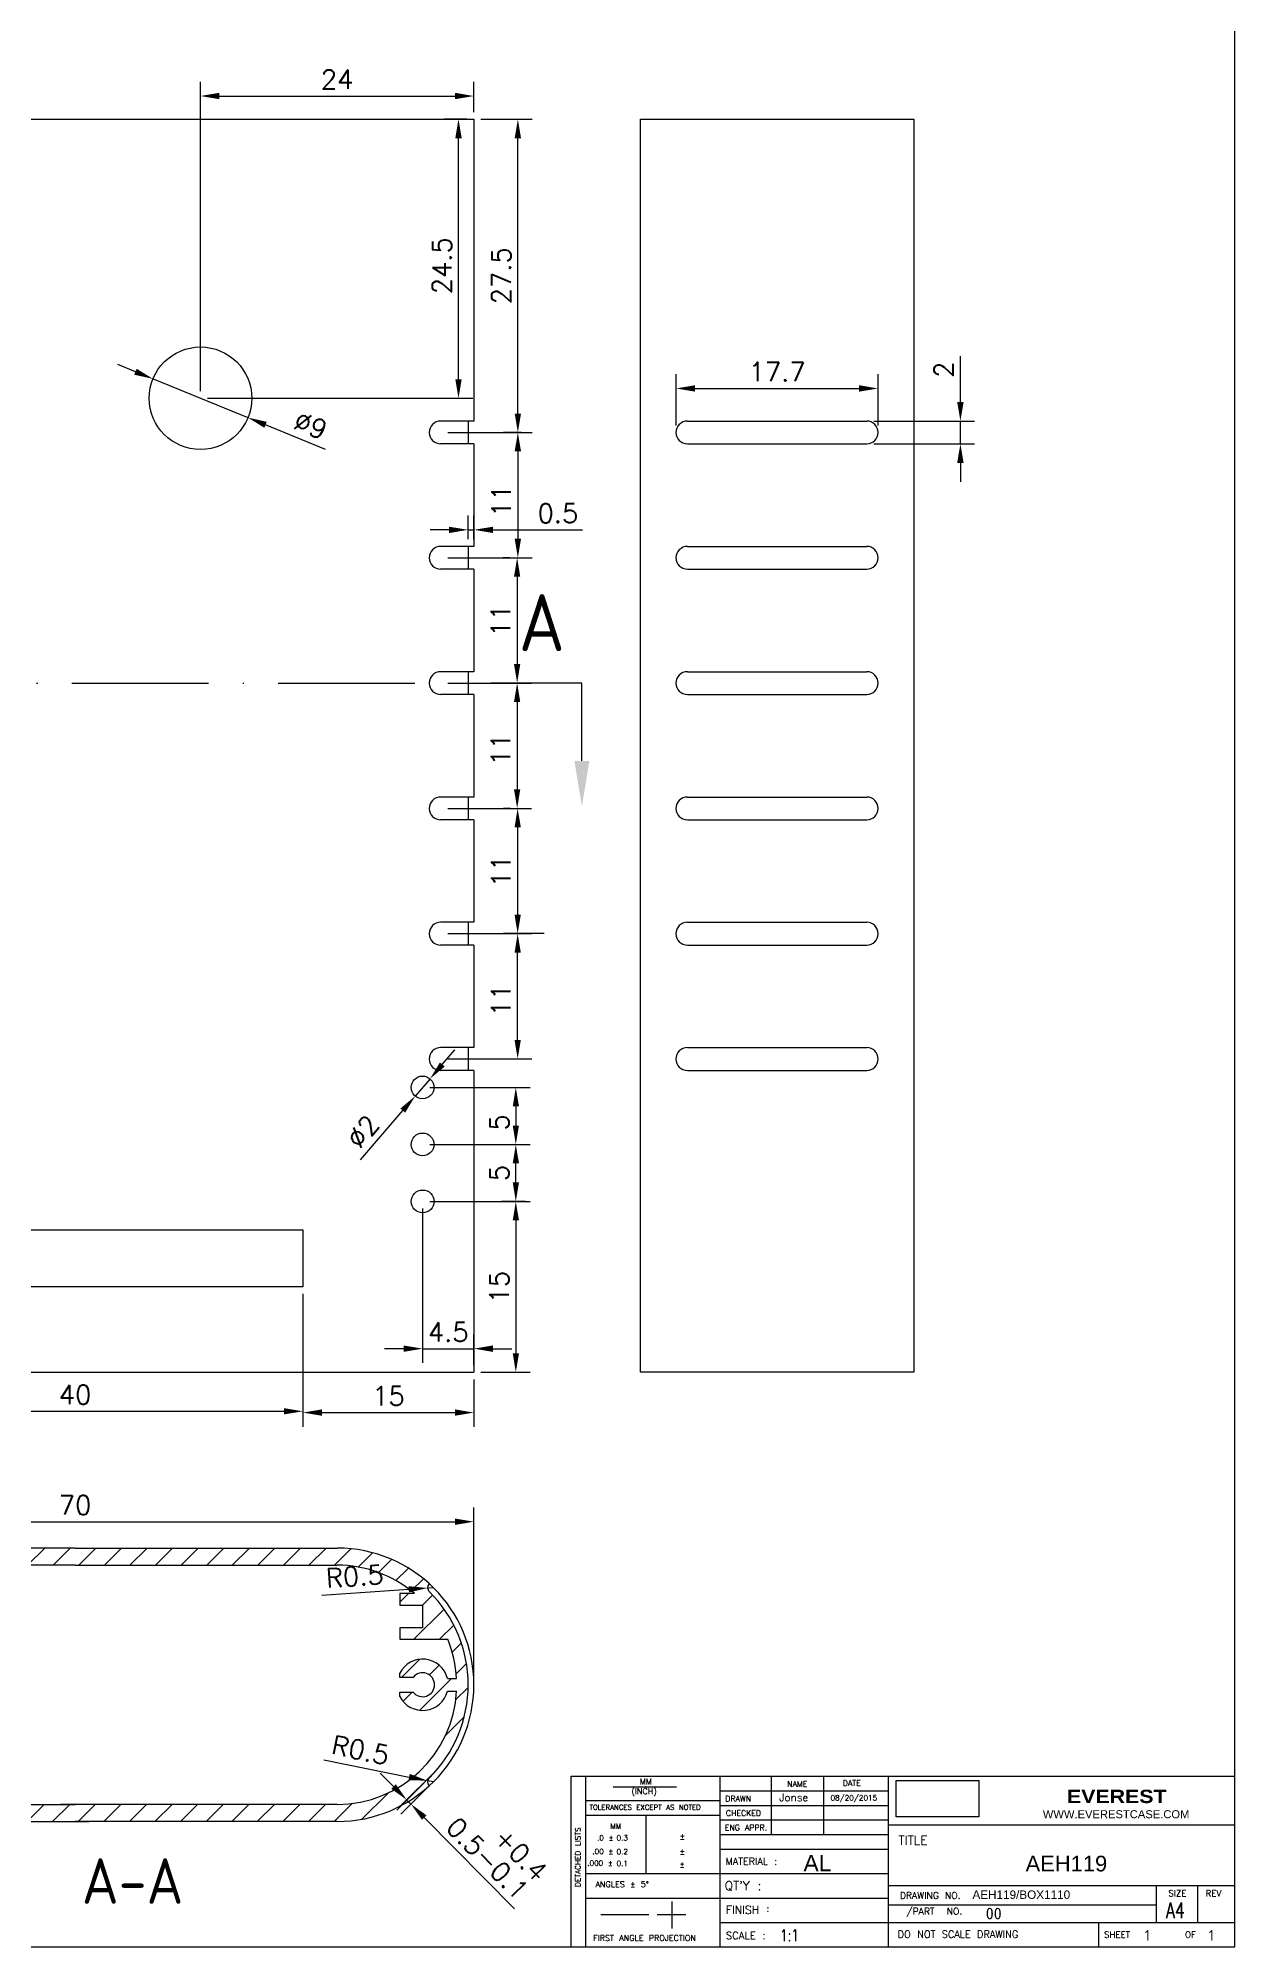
# Model space of a CAD drawing. Header units: millimetres. Extents: x 208 to 701, y 216 to 572.
# Drawn here: x 301.7 to 406.7, y 216.2 to 383.8 of the extents above; entities that cross this region are included whole.
import ezdxf
from ezdxf import colors
from ezdxf.entities.mleader import LeaderData, LeaderLine
from ezdxf.math import Vec2, Vec3

# ---------------------------------------------------------------- set-up
doc = ezdxf.new("R2010")
doc.units = ezdxf.units.MM
doc.linetypes.add('ACAD_ISO10W100', pattern=[18, 12, -3, 0, -3])
for name, color, linetype, lineweight in [('Callout', 3, 'Continuous', 0), ('CAXA0', 7, 'Continuous', 70), ('Contour line', 1, 'Continuous', 15), ('Dimensions Layer', 3, 'Continuous', 13), ('Draw', 7, 'Continuous', 35), ('标注', 3, 'Continuous', 0), ('绘图', 7, 'Continuous', 35)]:
    doc.layers.add(name, color=color, linetype=linetype, lineweight=lineweight)
doc.layers.add('Centerline', color=1, linetype='ACAD_ISO10W100')
doc.styles.add('_YES', font='ROMANC.SHX', dxfattribs={"height": 1.5})
doc.styles.add('ADESK2', font='romans')
doc.styles.get("Standard").update_dxf_attribs({"font": 'txt.shx'})
doc.styles.add('×ÖÄ¸ÓëÊý×Ö', font='isocp.shx', dxfattribs={"height": 0.96, "bigfont": '@extfont2.shx'})
doc.dimstyles.new('ISO-25', dxfattribs={"dimtxt": 2.5, "dimasz": 2, "dimexe": 1.25, "dimexo": 0.625, "dimtad": 1, "dimdsep": 46, "dimtxsty": 'Standard', "dimcen": 2.5, "dimclrt": 256, "dimadec": 0, "dimazin": 0, "dimtfac": 1, "dimtmove": 0, "dimatfit": 3, "dimfxl": 0, "dimarcsym": 0})
picture_1 = doc.add_image_def('image1.jpg', size_in_pixel=(1070, 473))

# ---------------------------------------------------------------- blocks, each defined once
blk = doc.blocks.new('*D55')
at = {"layer": 'Callout', "color": 0, "lineweight": -2}
for p, q in [((324.96, 273.53), (324.96, 261.87)), ((339.96, 266.03), (339.96, 261.87)), ((326.62, 263.12), (338.29, 263.12))]:
    blk.add_line(p, q, dxfattribs=at)
at = {"layer": 'Callout', "color": 0, "lineweight": 25}
for points in [[(326.62, 263.4), (326.62, 262.84), (324.96, 263.12)], [(338.29, 263.4), (338.29, 262.84), (339.96, 263.12)]]:
    blk.add_solid(points, dxfattribs=at)
at = {"layer": 'Defpoints', "color": 0, "lineweight": 25}
for p in [(324.96, 274.15), (339.96, 266.66), (339.96, 263.12)]:
    blk.add_point(p, dxfattribs=at)
at = {"layer": 'Callout', "lineweight": 25, "insert": (332.46, 264.58), "char_height": 1.667, "attachment_point": 5}
blk.add_mtext('15', dxfattribs=at)
blk = doc.blocks.new('*D56')
at = {"layer": 'Callout', "color": 0, "lineweight": -2}
for p, q in [((284.96, 273.53), (284.96, 261.98)), ((324.96, 273.53), (324.96, 261.98)), ((286.63, 263.23), (323.29, 263.23))]:
    blk.add_line(p, q, dxfattribs=at)
at = {"layer": 'Callout', "color": 0, "lineweight": 25}
for points in [[(286.63, 263.51), (286.63, 262.96), (284.96, 263.23)], [(323.29, 263.51), (323.29, 262.96), (324.96, 263.23)]]:
    blk.add_solid(points, dxfattribs=at)
at = {"layer": 'Defpoints', "color": 0, "lineweight": 25}
for p in [(284.96, 274.15), (324.96, 274.15), (324.96, 263.23)]:
    blk.add_point(p, dxfattribs=at)
at = {"layer": 'Callout', "lineweight": 25, "insert": (304.96, 264.69), "char_height": 1.667, "attachment_point": 5}
blk.add_mtext('40', dxfattribs=at)
blk = doc.blocks.new('*D58')
at = {"layer": 'Callout', "color": 0, "lineweight": -2}
for p, q in [((310.25, 354.49), (308.71, 355.12)), ((311.8, 353.86), (320.13, 350.46)), ((326.94, 347.67), (321.67, 349.83))]:
    blk.add_line(p, q, dxfattribs=at)
at = {"layer": 'Callout', "color": 0, "lineweight": 25}
for points in [[(310.36, 354.75), (310.15, 354.23), (311.8, 353.86)], [(321.78, 350.09), (321.57, 349.57), (320.13, 350.46)]]:
    blk.add_solid(points, dxfattribs=at)
at = {"layer": 'Defpoints', "color": 0, "lineweight": 25}
for p in [(311.8, 353.86), (320.13, 350.46)]:
    blk.add_point(p, dxfattribs=at)
at = {"layer": 'Callout', "lineweight": 25, "insert": (325.63, 349.79), "char_height": 1.667, "attachment_point": 5, "rotation": 337.7794}
blk.add_mtext('∅9', dxfattribs=at)
blk = doc.blocks.new('*D59')
at = {"layer": 'Callout', "color": 0, "lineweight": -2}
for p, q in [((339.33, 376.66), (337.36, 376.66)), ((338.61, 353.83), (338.61, 374.99)), ((316.59, 352.16), (339.86, 352.16))]:
    blk.add_line(p, q, dxfattribs=at)
at = {"layer": 'Callout', "color": 0, "lineweight": 25}
for points in [[(338.33, 374.99), (338.89, 374.99), (338.61, 376.66)], [(338.33, 353.83), (338.89, 353.83), (338.61, 352.16)]]:
    blk.add_solid(points, dxfattribs=at)
at = {"layer": 'Defpoints', "color": 0, "lineweight": 25}
for p in [(338.61, 376.66), (339.96, 376.66), (315.96, 352.16)]:
    blk.add_point(p, dxfattribs=at)
at = {"layer": 'Callout', "lineweight": 25, "insert": (337.15, 363.79), "char_height": 1.667, "attachment_point": 5, "rotation": 90}
blk.add_mtext('24.5', dxfattribs=at)
blk = doc.blocks.new('*D60')
at = {"layer": 'Callout', "color": 0, "lineweight": -2}
for p, q in [((315.96, 352.79), (315.96, 379.94)), ((317.63, 378.69), (338.29, 378.69)), ((339.96, 377.28), (339.96, 379.94))]:
    blk.add_line(p, q, dxfattribs=at)
at = {"layer": 'Callout', "color": 0, "lineweight": 25}
for points in [[(317.63, 378.97), (317.63, 378.41), (315.96, 378.69)], [(338.29, 378.97), (338.29, 378.41), (339.96, 378.69)]]:
    blk.add_solid(points, dxfattribs=at)
at = {"layer": 'Defpoints', "color": 0, "lineweight": 25}
for p in [(339.96, 378.69), (339.96, 376.66), (315.96, 352.16)]:
    blk.add_point(p, dxfattribs=at)
at = {"layer": 'Callout', "lineweight": 25, "insert": (327.96, 380.15), "char_height": 1.667, "attachment_point": 5}
blk.add_mtext('24', dxfattribs=at)
blk = doc.blocks.new('*D62')
at = {"layer": 'Callout', "color": 0, "lineweight": -2}
for p, q in [((337.19, 293.68), (338.28, 294.95)), ((336.11, 292.42), (334.81, 290.9)), ((330.02, 285.31), (333.72, 289.63))]:
    blk.add_line(p, q, dxfattribs=at)
at = {"layer": 'Callout', "color": 0, "lineweight": 25}
for points in [[(336.98, 293.86), (337.4, 293.5), (336.11, 292.42)], [(333.51, 289.81), (333.93, 289.45), (334.81, 290.9)]]:
    blk.add_solid(points, dxfattribs=at)
at = {"layer": 'Defpoints', "color": 0, "lineweight": 25}
for p in [(336.11, 292.42), (334.81, 290.9)]:
    blk.add_point(p, dxfattribs=at)
at = {"layer": 'Callout', "lineweight": 25, "insert": (330.22, 287.79), "char_height": 1.667, "attachment_point": 5, "rotation": 49.3988}
blk.add_mtext('∅2', dxfattribs=at)
blk = doc.blocks.new('*D63')
at = {"layer": 'Callout', "color": 0, "lineweight": -2}
for p, q in [((336.08, 291.66), (344.89, 291.66)), ((343.64, 289.99), (343.64, 288.32)), ((336.09, 286.65), (344.89, 286.65))]:
    blk.add_line(p, q, dxfattribs=at)
at = {"layer": 'Callout', "color": 0, "lineweight": 25}
for points in [[(343.37, 289.99), (343.92, 289.99), (343.64, 291.66)], [(343.37, 288.32), (343.92, 288.32), (343.64, 286.65)]]:
    blk.add_solid(points, dxfattribs=at)
at = {"layer": 'Defpoints', "color": 0, "lineweight": 25}
for p in [(335.46, 291.66), (335.46, 286.65), (343.64, 286.65)]:
    blk.add_point(p, dxfattribs=at)
at = {"layer": 'Callout', "lineweight": 25, "insert": (342.19, 288.59), "char_height": 1.67, "attachment_point": 5, "rotation": 90}
blk.add_mtext('5', dxfattribs=at)
blk = doc.blocks.new('*D92')
at = {"layer": 'Callout', "color": 0, "lineweight": -2}
for p, q in [((269.96, 239.85), (269.96, 254.79)), ((339.96, 239.85), (339.96, 254.79)), ((271.63, 253.54), (338.29, 253.54))]:
    blk.add_line(p, q, dxfattribs=at)
at = {"layer": 'Callout', "color": 0, "lineweight": 25}
for points in [[(271.63, 253.82), (271.63, 253.26), (269.96, 253.54)], [(338.29, 253.82), (338.29, 253.26), (339.96, 253.54)]]:
    blk.add_solid(points, dxfattribs=at)
at = {"layer": 'Defpoints', "color": 0, "lineweight": 25}
for p in [(339.96, 253.54), (269.96, 239.23), (339.96, 239.23)]:
    blk.add_point(p, dxfattribs=at)
at = {"layer": 'Callout', "lineweight": 25, "insert": (304.96, 255), "char_height": 1.667, "attachment_point": 5}
blk.add_mtext('70', dxfattribs=at)
blk = doc.blocks.new('*D94')
at = {"layer": 'Defpoints', "color": 0, "lineweight": 25}
for p in [(335.91, 230.8), (336.4, 230.7)]:
    blk.add_point(p, dxfattribs=at)
at = {"layer": 'Dimensions Layer', "color": 0, "lineweight": -2}
for p, q in [((326.79, 232.65), (334.28, 231.13)), ((336.4, 230.7), (335.91, 230.8))]:
    blk.add_line(p, q, dxfattribs=at)
at = {"layer": 'Dimensions Layer', "color": 0, "lineweight": 25}
blk.add_solid([(334.33, 231.4), (334.22, 230.86), (335.91, 230.8)], dxfattribs=at)
at = {"layer": 'Dimensions Layer', "lineweight": 25, "insert": (330.01, 233.49), "char_height": 1.667, "attachment_point": 5, "rotation": 348.4995}
blk.add_mtext('R0.5', dxfattribs=at)
blk = doc.blocks.new('*D95')
at = {"layer": 'Defpoints', "color": 0, "lineweight": 25}
for p in [(335.9, 247.72), (336.4, 247.75)]:
    blk.add_point(p, dxfattribs=at)
at = {"layer": 'Dimensions Layer', "color": 0, "lineweight": -2}
for p, q in [((326.62, 247.09), (334.24, 247.61)), ((336.4, 247.75), (335.9, 247.72))]:
    blk.add_line(p, q, dxfattribs=at)
at = {"layer": 'Dimensions Layer', "color": 0, "lineweight": 25}
blk.add_solid([(334.22, 247.88), (334.26, 247.33), (335.9, 247.72)], dxfattribs=at)
at = {"layer": 'Dimensions Layer', "lineweight": 25, "insert": (329.5, 248.75), "char_height": 1.667, "attachment_point": 5, "rotation": 3.8735}
blk.add_mtext('R0.5', dxfattribs=at)
blk = doc.blocks.new('*D98')
at = {"layer": 'Defpoints', "color": 0, "lineweight": 25}
for p in [(335.46, 286.65), (343.64, 286.65), (335.46, 281.65)]:
    blk.add_point(p, dxfattribs=at)
at = {"layer": 'Dimensions Layer', "color": 0, "lineweight": -2}
for p, q in [((336.09, 286.65), (344.89, 286.65)), ((343.64, 283.32), (343.64, 284.99)), ((336.09, 281.65), (344.89, 281.65))]:
    blk.add_line(p, q, dxfattribs=at)
at = {"layer": 'Dimensions Layer', "color": 0, "lineweight": 25}
for points in [[(343.37, 284.99), (343.92, 284.99), (343.64, 286.65)], [(343.37, 283.32), (343.92, 283.32), (343.64, 281.65)]]:
    blk.add_solid(points, dxfattribs=at)
at = {"layer": 'Dimensions Layer', "lineweight": 25, "insert": (342.19, 284.15), "char_height": 1.67, "attachment_point": 5, "rotation": 90}
blk.add_mtext('5', dxfattribs=at)
blk = doc.blocks.new('*D99')
at = {"layer": 'Defpoints', "color": 0, "lineweight": 25}
for p in [(345.1, 281.65), (339.96, 266.66), (343.64, 266.66)]:
    blk.add_point(p, dxfattribs=at)
at = {"layer": 'Dimensions Layer', "color": 0, "lineweight": -2}
for p, q in [((344.48, 281.65), (342.39, 281.65)), ((343.64, 279.99), (343.64, 268.32)), ((340.58, 266.66), (344.89, 266.66))]:
    blk.add_line(p, q, dxfattribs=at)
at = {"layer": 'Dimensions Layer', "color": 0, "lineweight": 25}
for points in [[(343.37, 279.99), (343.92, 279.99), (343.64, 281.65)], [(343.37, 268.32), (343.92, 268.32), (343.64, 266.66)]]:
    blk.add_solid(points, dxfattribs=at)
at = {"layer": 'Dimensions Layer', "lineweight": 25, "insert": (342.19, 274.13), "char_height": 1.667, "attachment_point": 5, "rotation": 90}
blk.add_mtext('15', dxfattribs=at)
blk = doc.blocks.new('*D100')
at = {"layer": 'Defpoints', "color": 0, "lineweight": 25}
for p in [(335.46, 281.65), (339.96, 268.73), (339.96, 266.66)]:
    blk.add_point(p, dxfattribs=at)
at = {"layer": 'Dimensions Layer', "color": 0, "lineweight": -2}
for p, q in [((335.46, 281.03), (335.46, 267.48)), ((339.96, 267.28), (339.96, 269.98)), ((333.8, 268.73), (332.13, 268.73)), ((335.46, 268.73), (339.96, 268.73)), ((341.63, 268.73), (343.29, 268.73))]:
    blk.add_line(p, q, dxfattribs=at)
at = {"layer": 'Dimensions Layer', "color": 0, "lineweight": 25}
for points in [[(333.8, 269.01), (333.8, 268.45), (335.46, 268.73)], [(341.63, 269.01), (341.63, 268.45), (339.96, 268.73)]]:
    blk.add_solid(points, dxfattribs=at)
at = {"layer": 'Dimensions Layer', "lineweight": 25, "insert": (337.71, 270.19), "char_height": 1.667, "attachment_point": 5}
blk.add_mtext('4.5', dxfattribs=at)
blk = doc.blocks.new('*D111')
at = {"layer": 'Defpoints', "color": 0, "lineweight": 25}
for p in [(339.96, 376.66), (343.82, 376.66), (337.04, 349.16)]:
    blk.add_point(p, dxfattribs=at)
at = {"layer": 'Dimensions Layer', "color": 0, "lineweight": -2}
for p, q in [((340.58, 376.66), (345.07, 376.66)), ((343.82, 350.82), (343.82, 374.99)), ((337.67, 349.16), (345.07, 349.16))]:
    blk.add_line(p, q, dxfattribs=at)
at = {"layer": 'Dimensions Layer', "color": 0, "lineweight": 25}
for points in [[(343.54, 374.99), (344.1, 374.99), (343.82, 376.66)], [(343.54, 350.82), (344.1, 350.82), (343.82, 349.16)]]:
    blk.add_solid(points, dxfattribs=at)
at = {"layer": 'Dimensions Layer', "lineweight": 25, "insert": (342.36, 362.91), "char_height": 1.667, "attachment_point": 5, "rotation": 90}
blk.add_mtext('27.5', dxfattribs=at)
blk = doc.blocks.new('*D112')
at = {"layer": 'Defpoints', "color": 0, "lineweight": 25}
for p in [(344.72, 349.16), (337.04, 338.16), (343.82, 338.16)]:
    blk.add_point(p, dxfattribs=at)
at = {"layer": 'Dimensions Layer', "color": 0, "lineweight": -2}
for p, q in [((344.1, 349.16), (342.57, 349.16)), ((343.82, 347.49), (343.82, 339.82)), ((337.67, 338.16), (345.07, 338.16))]:
    blk.add_line(p, q, dxfattribs=at)
at = {"layer": 'Dimensions Layer', "color": 0, "lineweight": 25}
for points in [[(343.54, 347.49), (344.1, 347.49), (343.82, 349.16)], [(343.54, 339.82), (344.1, 339.82), (343.82, 338.16)]]:
    blk.add_solid(points, dxfattribs=at)
at = {"layer": 'Dimensions Layer', "lineweight": 25, "insert": (342.36, 343.16), "char_height": 1.667, "attachment_point": 5, "rotation": 90}
blk.add_mtext('11', dxfattribs=at)
blk = doc.blocks.new('*D113')
at = {"layer": 'Defpoints', "color": 0, "lineweight": 25}
for p in [(343.76, 338.16), (337.04, 327.16), (343.76, 327.16)]:
    blk.add_point(p, dxfattribs=at)
at = {"layer": 'Dimensions Layer', "color": 0, "lineweight": -2}
for p, q in [((343.13, 338.16), (342.51, 338.16)), ((343.76, 336.49), (343.76, 328.82)), ((337.67, 327.16), (345.01, 327.16))]:
    blk.add_line(p, q, dxfattribs=at)
at = {"layer": 'Dimensions Layer', "color": 0, "lineweight": 25}
for points in [[(343.48, 336.49), (344.03, 336.49), (343.76, 338.16)], [(343.48, 328.82), (344.03, 328.82), (343.76, 327.16)]]:
    blk.add_solid(points, dxfattribs=at)
at = {"layer": 'Dimensions Layer', "lineweight": 25, "insert": (342.3, 332.66), "char_height": 1.667, "attachment_point": 5, "rotation": 90}
blk.add_mtext('11', dxfattribs=at)
blk = doc.blocks.new('*D114')
at = {"layer": 'Defpoints', "color": 0, "lineweight": 25}
for p in [(343.76, 327.16), (337.04, 316.16), (343.76, 316.16)]:
    blk.add_point(p, dxfattribs=at)
at = {"layer": 'Dimensions Layer', "color": 0, "lineweight": -2}
for p, q in [((343.13, 327.16), (342.51, 327.16)), ((343.76, 325.49), (343.76, 317.82)), ((337.67, 316.16), (345.01, 316.16))]:
    blk.add_line(p, q, dxfattribs=at)
at = {"layer": 'Dimensions Layer', "color": 0, "lineweight": 25}
for points in [[(343.48, 325.49), (344.03, 325.49), (343.76, 327.16)], [(343.48, 317.82), (344.03, 317.82), (343.76, 316.16)]]:
    blk.add_solid(points, dxfattribs=at)
at = {"layer": 'Dimensions Layer', "lineweight": 25, "insert": (342.3, 321.34), "char_height": 1.667, "attachment_point": 5, "rotation": 90}
blk.add_mtext('11', dxfattribs=at)
blk = doc.blocks.new('*D115')
at = {"layer": 'Defpoints', "color": 0, "lineweight": 25}
for p in [(343.8, 316.16), (337.04, 305.16), (343.8, 305.16)]:
    blk.add_point(p, dxfattribs=at)
at = {"layer": 'Dimensions Layer', "color": 0, "lineweight": -2}
for p, q in [((343.18, 316.16), (342.55, 316.16)), ((343.8, 314.49), (343.8, 306.82)), ((337.67, 305.16), (345.05, 305.16))]:
    blk.add_line(p, q, dxfattribs=at)
at = {"layer": 'Dimensions Layer', "color": 0, "lineweight": 25}
for points in [[(343.53, 314.49), (344.08, 314.49), (343.8, 316.16)], [(343.53, 306.82), (344.08, 306.82), (343.8, 305.16)]]:
    blk.add_solid(points, dxfattribs=at)
at = {"layer": 'Dimensions Layer', "lineweight": 25, "insert": (342.35, 310.66), "char_height": 1.667, "attachment_point": 5, "rotation": 90}
blk.add_mtext('11', dxfattribs=at)
blk = doc.blocks.new('*D116')
at = {"layer": 'Defpoints', "color": 0, "lineweight": 25}
for p in [(343.8, 305.16), (346.74, 305.16), (337.04, 294.16)]:
    blk.add_point(p, dxfattribs=at)
at = {"layer": 'Dimensions Layer', "color": 0, "lineweight": -2}
for p, q in [((346.12, 305.16), (342.55, 305.16)), ((343.8, 295.82), (343.8, 303.49)), ((337.67, 294.16), (345.05, 294.16))]:
    blk.add_line(p, q, dxfattribs=at)
at = {"layer": 'Dimensions Layer', "color": 0, "lineweight": 25}
for points in [[(343.53, 303.49), (344.08, 303.49), (343.8, 305.16)], [(343.53, 295.82), (344.08, 295.82), (343.8, 294.16)]]:
    blk.add_solid(points, dxfattribs=at)
at = {"layer": 'Dimensions Layer', "lineweight": 25, "insert": (342.35, 299.33), "char_height": 1.667, "attachment_point": 5, "rotation": 90}
blk.add_mtext('11', dxfattribs=at)
blk = doc.blocks.new('*D118')
at = {"layer": 'Defpoints', "color": 0, "lineweight": 25}
for p in [(375.44, 353.02), (357.7, 349.16), (375.44, 349.16)]:
    blk.add_point(p, dxfattribs=at)
at = {"layer": '标注', "color": 0, "lineweight": -2}
for p, q in [((357.7, 349.78), (357.7, 354.27)), ((375.44, 349.78), (375.44, 354.27)), ((359.37, 353.02), (373.77, 353.02))]:
    blk.add_line(p, q, dxfattribs=at)
at = {"layer": '标注', "color": 0, "lineweight": 25}
for points in [[(359.37, 353.3), (359.37, 352.74), (357.7, 353.02)], [(373.77, 353.3), (373.77, 352.74), (375.44, 353.02)]]:
    blk.add_solid(points, dxfattribs=at)
at = {"layer": '标注', "lineweight": 25, "insert": (366.57, 354.48), "char_height": 1.667, "attachment_point": 5}
blk.add_mtext('17.7', dxfattribs=at)
blk = doc.blocks.new('*D119')
at = {"layer": 'Defpoints', "color": 0, "lineweight": 25}
for p in [(374.44, 350.16), (382.66, 350.16), (374.44, 348.16)]:
    blk.add_point(p, dxfattribs=at)
at = {"layer": '标注', "color": 0, "lineweight": -2}
for p, q in [((382.66, 351.82), (382.66, 355.85)), ((375.07, 350.16), (383.91, 350.16)), ((382.66, 348.16), (382.66, 350.16)), ((375.07, 348.16), (383.91, 348.16)), ((382.66, 346.49), (382.66, 344.82))]:
    blk.add_line(p, q, dxfattribs=at)
at = {"layer": '标注', "color": 0, "lineweight": 25}
for points in [[(382.38, 351.82), (382.94, 351.82), (382.66, 350.16)], [(382.38, 346.49), (382.94, 346.49), (382.66, 348.16)]]:
    blk.add_solid(points, dxfattribs=at)
at = {"layer": '标注', "lineweight": 25, "insert": (381.2, 354.67), "char_height": 1.67, "attachment_point": 5, "rotation": 90}
blk.add_mtext('2', dxfattribs=at)
blk = doc.blocks.new('*D120')
at = {"layer": 'Defpoints', "color": 0, "lineweight": 25}
for p in [(339.96, 340.61), (339.46, 339.16), (339.96, 339.16)]:
    blk.add_point(p, dxfattribs=at)
at = {"layer": '标注', "color": 0, "lineweight": -2}
for p, q in [((339.46, 339.78), (339.46, 341.86)), ((339.96, 339.78), (339.96, 341.86)), ((337.79, 340.61), (336.13, 340.61)), ((339.46, 340.61), (339.96, 340.61)), ((341.63, 340.61), (349.49, 340.61))]:
    blk.add_line(p, q, dxfattribs=at)
at = {"layer": '标注', "color": 0, "lineweight": 25}
for points in [[(337.79, 340.88), (337.79, 340.33), (339.46, 340.61)], [(341.63, 340.88), (341.63, 340.33), (339.96, 340.61)]]:
    blk.add_solid(points, dxfattribs=at)
at = {"layer": '标注', "lineweight": 25, "insert": (347.34, 342.06), "char_height": 1.667, "attachment_point": 5}
blk.add_mtext('0.5', dxfattribs=at)
blk = doc.blocks.new('*D121')
at = {"layer": 'Centerline', "color": 0, "lineweight": -2}
for p, q in [((332.91, 230.29), (331.74, 231.48)), ((335.61, 230.61), (333.2, 228.23)), ((335.96, 230.26), (333.55, 227.87)), ((334.08, 229.11), (334.44, 228.75)), ((335.61, 227.57), (343.52, 219.57))]:
    blk.add_line(p, q, dxfattribs=at)
at = {"layer": 'Centerline', "color": 0, "lineweight": 25}
for points in [[(333.11, 230.49), (332.71, 230.1), (334.08, 229.11)], [(335.81, 227.76), (335.41, 227.37), (334.44, 228.75)]]:
    blk.add_solid(points, dxfattribs=at)
at = {"layer": 'Defpoints', "color": 0, "lineweight": 25}
for p in [(336.05, 231.05), (336.4, 230.7), (334.44, 228.75)]:
    blk.add_point(p, dxfattribs=at)
at = {"layer": 'Centerline', "lineweight": 25, "insert": (341.98, 224.79), "char_height": 1.6667, "attachment_point": 5, "rotation": 314.7197}
blk.add_mtext('0.5\\S+0.4^ -0.1;', dxfattribs=at)

msp = doc.modelspace()

# ---------------------------------------------------------------- hatches: boundary and pattern name
at = {"layer": 'Callout', "lineweight": 25}
h = msp.add_hatch(dxfattribs=at)
h.set_pattern_fill('ANSI31', color=5, scale=0.5)
h.set_pattern_definition([(45, (0, -313.7393), (-1.122532, 1.122532), [])])
h.paths.add_polyline_path([(327.959, 227.226), (304.959, 227.226), (303.709, 227.226), (281.959, 227.226, -0.1868365), (273.878, 230.355), (274.214, 230.724, -0.4417645), (274.214, 247.727), (273.878, 248.097, -0.1868365), (281.959, 251.226), (304.959, 251.226), (327.959, 251.226, -0.1868365), (336.04, 248.097), (335.703, 247.727, -0.4417645), (335.703, 230.724), (336.04, 230.355, -0.1868365)])
h.paths.add_polyline_path([(304.959, 228.726), (327.334, 228.726), (327.959, 228.726, 0.3989465), (338.444, 238.676), (337.64, 238.676, -0.6910455), (333.459, 238.195), (333.459, 238.576), (334.634, 238.576, 2.8840325), (334.634, 239.876), (333.459, 239.876), (333.459, 240.257, -0.6910455), (337.64, 239.776), (338.444, 239.776, 0.0848077), (337.667, 243.226), (333.459, 243.226), (333.459, 244.226), (335.459, 244.226), (335.459, 246.226), (333.459, 246.226), (333.459, 247.226), (334.759, 247.226, 0.1779812), (327.959, 249.726), (304.959, 249.726), (281.959, 249.726, 0.1779812), (275.158, 247.226), (276.459, 247.226), (276.459, 246.226), (274.459, 246.226), (274.459, 244.226), (276.459, 244.226), (276.459, 243.226), (272.25, 243.226, 0.0848077), (271.473, 239.776), (272.277, 239.776, -0.6910455), (276.459, 240.257), (276.459, 239.876), (275.283, 239.876, 2.8840325), (275.283, 238.576), (276.459, 238.576), (276.459, 238.195, -0.6910455), (272.277, 238.676), (271.473, 238.676, 0.3989465), (281.959, 228.726)], flags=16)

# ---------------------------------------------------------------- linework, layer by layer
at = {"layer": 'Callout', "color": 0, "lineweight": 25}
for p, q in [((269.959, 376.655), (339.959, 376.655)), ((339.959, 376.655), (339.959, 350.155)), ((339.959, 348.155), (339.959, 339.155)), ((339.959, 337.155), (339.959, 328.155)), ((339.959, 326.155), (339.959, 317.155)), ((339.959, 315.155), (339.959, 306.155)), ((339.959, 304.155), (339.959, 295.155)), ((339.959, 293.155), (339.959, 266.655)), ((269.959, 266.655), (339.959, 266.655)), ((336.033, 248.089), (336.04, 248.097)), ((336.033, 230.362), (336.04, 230.355))]:
    msp.add_line(p, q, dxfattribs=at)
at = {"layer": 'CAXA0', "color": 0, "lineweight": 25}
for p, q in [((333.459, 239.876), (333.459, 240.257)), ((333.459, 238.195), (333.459, 238.576))]:
    msp.add_line(p, q, dxfattribs=at)
at = {"layer": 'Centerline', "lineweight": 25}
msp.add_line((268.481, 327.155), (341.44, 327.155), dxfattribs=at)
at = {"layer": 'Contour line', "lineweight": 25}
for centre in [(335.456, 291.658), (335.459, 286.657), (335.463, 281.654)]:
    msp.add_circle(centre, 1, dxfattribs=at)
at = {"layer": 'Draw', "lineweight": 25}
for p, q in [((406.745, 216.222), (406.745, 572.5)), ((354.57, 266.655), (354.57, 376.655)), ((354.57, 376.655), (378.57, 376.655)), ((378.57, 376.655), (378.57, 266.655)), ((339.959, 350.155), (337.043, 350.155)), ((339.459, 350.155), (339.459, 348.155)), ((358.699, 350.155), (374.441, 350.155)), ((339.959, 348.155), (337.043, 348.155)), ((358.699, 348.155), (374.441, 348.155)), ((339.959, 339.155), (337.043, 339.155)), ((339.459, 339.155), (339.459, 337.155)), ((358.699, 339.155), (374.441, 339.155)), ((339.959, 337.155), (337.043, 337.155)), ((358.699, 337.155), (374.441, 337.155)), ((339.959, 328.155), (337.043, 328.155)), ((339.459, 328.155), (339.459, 326.155)), ((358.699, 328.155), (374.441, 328.155)), ((339.959, 326.155), (337.043, 326.155)), ((358.699, 326.155), (374.441, 326.155)), ((339.959, 317.155), (337.043, 317.155)), ((339.459, 317.155), (339.459, 315.155)), ((358.699, 317.155), (374.441, 317.155)), ((339.959, 315.155), (337.043, 315.155)), ((358.699, 315.155), (374.441, 315.155)), ((339.959, 306.155), (337.043, 306.155)), ((339.459, 306.155), (339.459, 304.155)), ((358.699, 306.155), (374.441, 306.155)), ((339.959, 304.155), (337.043, 304.155)), ((358.699, 304.155), (374.441, 304.155)), ((339.959, 295.155), (337.043, 295.155)), ((339.459, 295.155), (339.459, 293.155)), ((358.699, 295.155), (374.441, 295.155)), ((339.959, 293.155), (337.043, 293.155)), ((358.699, 293.155), (374.441, 293.155)), ((284.963, 279.153), (324.958, 279.153)), ((324.958, 279.153), (324.958, 274.152)), ((324.958, 274.152), (284.963, 274.152)), ((378.57, 266.655), (354.57, 266.655)), ((304.959, 251.226), (281.959, 251.226)), ((304.959, 251.226), (327.959, 251.226)), ((281.959, 227.226), (304.959, 227.226)), ((282.584, 227.226), (306.209, 227.226)), ((327.959, 227.226), (304.959, 227.226)), ((207.927, 216.222), (406.745, 216.222))]:
    msp.add_line(p, q, dxfattribs=at)
at = {"layer": 'Draw', "color": 0, "lineweight": 25}
for p, q in [((304.959, 249.726), (281.959, 249.726)), ((304.959, 249.726), (327.959, 249.726)), ((334.759, 247.226), (333.459, 247.226)), ((333.459, 247.226), (333.459, 246.226)), ((333.459, 246.226), (335.459, 246.226)), ((335.459, 246.226), (335.459, 244.226)), ((335.459, 244.226), (333.459, 244.226)), ((333.459, 244.226), (333.459, 243.226)), ((333.459, 243.226), (337.667, 243.226)), ((334.634, 239.876), (333.459, 239.876)), ((337.64, 239.776), (338.444, 239.776)), ((333.459, 238.576), (334.634, 238.576)), ((337.64, 238.676), (338.444, 238.676)), ((281.959, 228.726), (304.959, 228.726)), ((327.334, 228.726), (303.709, 228.726)), ((327.959, 228.726), (304.959, 228.726)), ((327.959, 227.226), (304.959, 227.226))]:
    msp.add_line(p, q, dxfattribs=at)
at = {"layer": 'Draw', "lineweight": 25}
msp.add_circle((315.963, 352.16), 4.5, dxfattribs=at)
for centre, radius, start, end in [((337.043, 349.155), 1, 90, 270), ((358.699, 349.155), 1, 90, 270), ((374.441, 349.155), 1, 270, 90), ((337.043, 338.155), 1, 90, 270), ((358.699, 338.155), 1, 90, 270), ((374.441, 338.155), 1, 270, 90), ((337.043, 327.155), 1, 90, 270), ((358.699, 327.155), 1, 90, 270), ((374.441, 327.155), 1, 270, 90), ((337.043, 316.155), 1, 90, 270), ((358.699, 316.155), 1, 90, 270), ((374.441, 316.155), 1, 270, 90), ((337.043, 305.155), 1, 90, 270), ((358.699, 305.155), 1, 90, 270), ((374.441, 305.155), 1, 270, 90), ((337.043, 294.155), 1, 90, 270), ((358.699, 294.155), 1, 90, 270), ((374.441, 294.155), 1, 270, 90), ((327.959, 239.226), 12, 270, 90), ((336.402, 247.752), 0.5, 137.66828, 225.28027), ((336.402, 230.699), 0.5, 134.71973, 222.33172)]:
    msp.add_arc(centre, radius, start, end, dxfattribs=at)
at = {"layer": 'Draw', "color": 0, "lineweight": 25}
for centre, radius, start, end in [((327.959, 239.226), 10.5, 49.63241, 90), ((327.959, 239.226), 11.5, 314.71973, 45.28027), ((327.959, 239.226), 10.5, 3.00258, 22.39269), ((335.459, 239.226), 2.25, 14.149, 152.73396), ((335.459, 239.226), 1.05, 218.24662, 141.75338), ((327.959, 239.226), 10.5, 270, 356.99742), ((335.459, 239.226), 2.25, 207.26604, 345.851)]:
    msp.add_arc(centre, radius, start, end, dxfattribs=at)
at = {"layer": '绘图', "lineweight": 25}
for p, q in [((348.509, 216.222), (348.509, 231.21)), ((348.509, 231.21), (406.745, 231.21)), ((349.793, 216.222), (349.793, 231.21)), ((357.752, 230.251), (352.174, 230.251)), ((361.532, 231.21), (361.532, 216.222)), ((361.532, 229.926), (376.342, 229.926)), ((366.085, 226.072), (366.085, 231.21)), ((370.688, 226.072), (370.688, 231.21)), ((376.342, 216.222), (376.342, 231.21)), ((349.793, 229.069), (361.532, 229.069)), ((361.532, 228.642), (376.342, 228.642)), ((349.793, 227.784), (361.532, 227.784)), ((355.077, 222.645), (355.077, 227.784)), ((361.532, 227.357), (376.342, 227.357)), ((376.342, 226.928), (406.745, 226.928)), ((361.532, 226.072), (376.342, 226.072)), ((361.532, 224.787), (376.342, 224.787)), ((349.793, 222.645), (376.342, 222.645)), ((376.342, 221.618), (406.745, 221.618)), ((399.862, 218.363), (399.862, 221.618)), ((403.49, 218.363), (403.49, 221.618)), ((349.793, 220.504), (376.342, 220.504)), ((357.321, 220.192), (357.321, 217.826)), ((376.342, 219.913), (399.862, 219.913)), ((351.114, 219.055), (355.304, 219.055)), ((356.045, 219.055), (358.55, 219.055)), ((361.532, 218.363), (376.342, 218.363)), ((376.342, 218.363), (406.745, 218.363)), ((394.814, 216.222), (394.814, 218.363))]:
    msp.add_line(p, q, dxfattribs=at)

# ---------------------------------------------------------------- texts
at = {"layer": 'Callout', "color": 1, "lineweight": 25, "insert": (343.903, 329.955), "char_height": 5, "width": 3.65538, "attachment_point": 7, "style": '×ÖÄ¸ÓëÊý×Ö'}
msp.add_mtext('{\\Fisocp,@extfont2|c134;A}', dxfattribs=at)
at = {"layer": 'Callout', "color": 2, "lineweight": 25, "insert": (280.399, 219.996), "char_height": 4, "width": 43.56004, "attachment_point": 7, "style": '×ÖÄ¸ÓëÊý×Ö'}
msp.add_mtext('{\\Fisocp,@extfont2|c134;      \\C1;    \\Fisocp,@extfont2|c128; A-A}', dxfattribs=at)
at = {"layer": '绘图', "lineweight": 25}
for s, height, p in [('(INCH)', 0.5138, (353.787, 229.623)), ('MM', 0.5138, (354.526, 230.479)), ('NAME', 0.4995, (367.458, 230.262)), ('TOLERANCES EXCEPT AS NOTED', 0.44533, (350.104, 228.25)), ('DRAWN', 0.4995, (362.024, 228.986)), ('CHECKED', 0.4995, (362.08, 227.707)), ('MM ', 0.4625, (351.941, 226.579)), ('ENG APPR.', 0.4995, (361.977, 226.442)), ('.00 %%P ', 0.4625, (350.361, 224.367)), ('.0 %%P ', 0.4625, (350.775, 225.555)), ('0.3', 0.4625, (352.488, 225.555)), ('0.2', 0.4625, (352.488, 224.347)), (' %%P', 0.5138, (357.549, 224.334)), (' %%P', 0.5138, (357.557, 225.654)), ('TITLE', 0.7913, (377.212, 225.188)), ('.000 %%P ', 0.4625, (349.92, 223.343)), ('0.1', 0.4625, (352.488, 223.304)), (' %%P', 0.5138, (357.535, 223.196)), ('MATERIAL :', 0.6151, (362.05, 223.427)), ('ANGLES %%P 5%%d', 0.51385, (350.628, 221.455)), ("QT'Y :", 0.7769, (361.974, 221.202)), ('FINISH', 0.6937, (362.084, 219.122)), ('DRAWING NO.', 0.59311, (377.346, 220.434)), ('/PART  NO.', 0.5931, (377.905, 219.05)), ('FIRST ANGLE PROJECTION', 0.51385, (350.43, 216.745)), ('SCALE :', 0.6474, (362.07, 216.891)), ('DO NOT SCALE DRAWING', 0.62432, (377.158, 217.018))]:
    msp.add_text(s, height=height, dxfattribs=at).set_placement(p)
for s, height, style, p in [('Jonse', 0.6698, 'ADESK2', (366.753, 229.012)), ('08/20/2015', 0.4689, 'ADESK2', (371.259, 229.069)), ('DATE', 0.501, 'ADESK2', (372.332, 230.343)), ('SIZE', 0.5567, 'ADESK2', (400.909, 220.641)), ('REV', 0.5567, 'ADESK2', (404.18, 220.641)), (':', 0.535, '_YES', (365.641, 219.312)), ('SHEET', 0.5567, 'ADESK2', (395.266, 217.015)), ('OF', 0.5567, 'ADESK2', (402.376, 217.018))]:
    msp.add_text(s, height=height, dxfattribs=dict(at, style=style)).set_placement(p)
msp.add_text('DETACHED LISTS', height=0.47103, rotation=90, dxfattribs=at).set_placement((349.316, 221.48))
at = {"layer": '绘图', "lineweight": 25, "width": 0.75}
msp.add_text('A4', height=1.3703, dxfattribs=at).set_placement((400.69, 218.751))
at = {"layer": '绘图', "lineweight": 25}
for s, insert, char_height, width, attachment_point in [('{\\fArial Black|b0|i0|c0|p34;EVEREST}', (396.384, 229.421), 1.17082, 31.12505, 5), ('{\\fArial|b0|i0|c0|p34;WWW.EVERESTCASE.COM}', (396.326, 227.858), 0.70249, 31.12505, 5), ('{\\fArial|b0|i0|c0|p34;AL}', (370.112, 223.569), 1.42735, 31.12505, 5), ('{\\fArial|b0|i0|c0|p34;AEH1\\fArial|b0|i0|c134|p34;19}', (391.964, 223.52), 1.37669, 30.0203, 5), ('{\\fArial|b0|i0|c0|p34;AEH1\\fArial|b0|i0|c134|p34;19/BOX1110}', (383.717, 221.17), 0.73624, 29.62705, 1), ('{\\fSimSun|b0|i0|c134|p2;00}', (384.887, 219.668), 1.02769, 30.71732, 1)]:
    msp.add_mtext(s, dxfattribs=dict(at, insert=insert, char_height=char_height, width=width, attachment_point=attachment_point))
at = {"layer": '绘图', "lineweight": 25, "width": 0.75}
msp.add_attdef('1:1', (366.828, 216.72), '', height=1.028, dxfattribs=at)
at = {"layer": '绘图', "lineweight": 25}
for p, s in [((398.699, 216.792), 'X'), ((404.31, 216.792), 'Y')]:
    msp.add_attdef('1', p, s, height=0.856, dxfattribs=at)

# ---------------------------------------------------------------- dimensions: what is measured, and where the dimension line sits
at = {"layer": 'Callout', "lineweight": 25}
for base, p1, p2, override, picture, middle in [((339.959, 378.688), (315.963, 352.16), (339.959, 376.655), {"dimtxt": 1.6667, "dimasz": 1.6667, "dimgap": 0.6245}, '*D60', (327.961, 378.688)), ((324.958, 263.234), (284.963, 274.152), (324.958, 274.152), {"dimtxt": 1.6667, "dimasz": 1.6667, "dimgap": 0.6245, "dimdec": 0}, '*D56', (304.96, 263.234)), ((339.959, 263.119), (324.958, 274.152), (339.959, 266.655), {"dimtxt": 1.6667, "dimasz": 1.6667, "dimgap": 0.6245}, '*D55', (332.458, 263.119))]:
    dim = msp.add_linear_dim(base=base, p1=p1, p2=p2, dimstyle='ISO-25', override=override, dxfattribs=at)
    dim.commit()
    dim.dimension.update_dxf_attribs({"geometry": picture, "text_midpoint": middle, "dimtype": 160})
for base, p1, p2, angle, picture, middle in [((338.6091, 376.6554), (315.963, 352.16), (339.9587, 376.6554), 90, '*D59', (338.6091, 363.7932)), ((343.643, 286.655), (335.456, 291.658), (335.463, 286.655), 90, '*D63', (343.643, 288.587)), ((339.959, 253.54), (269.959, 239.226), (339.959, 239.226), 180, '*D92', (304.959, 253.54))]:
    dim = msp.add_linear_dim(base=base, p1=p1, p2=p2, angle=angle, dimstyle='ISO-25', override={"dimtxt": 1.6667, "dimasz": 1.6667, "dimgap": 0.6245}, dxfattribs=at)
    dim.commit()
    dim.dimension.update_dxf_attribs({"geometry": picture, "text_midpoint": middle, "dimtype": 160})
for p1, p2, picture, middle in [((311.797, 353.862), (320.129, 350.458), '*D58', (325.63, 349.786)), ((336.107, 292.417), (334.805, 290.898), '*D62', (330.218, 287.787))]:
    dim = msp.add_diameter_dim_2p(p1=p1, p2=p2, dimstyle='ISO-25', override={"dimtxt": 1.6667, "dimasz": 1.6667, "dimgap": 0.6245}, dxfattribs=at)
    dim.commit()
    dim.dimension.update_dxf_attribs({"geometry": picture, "text_midpoint": middle})
at = {"layer": 'Centerline', "color": 1, "lineweight": 25}
dim = msp.add_aligned_dim(p1=(336.051, 231.054), p2=(336.402, 230.699), distance=-2.768, dimstyle='ISO-25', override={"dimtxt": 1.6667, "dimasz": 1.6667, "dimgap": 0.6245, "dimtol": 1, "dimlim": 0, "dimtp": 0.4, "dimtm": 0.1}, dxfattribs=at)
dim.commit()
dim.dimension.update_dxf_attribs({"geometry": '*D121', "text_midpoint": (341.978, 224.786)})
at = {"layer": 'Dimensions Layer', "lineweight": 25}
for base, p1, p2, picture, middle in [((343.823, 376.655), (337.043, 349.155), (339.959, 376.655), '*D111', (342.365, 362.905)), ((343.756, 327.155), (343.756, 338.155), (337.043, 327.155), '*D113', (342.298, 332.655)), ((343.805, 305.155), (343.805, 316.155), (337.043, 305.155), '*D115', (342.347, 310.655)), ((343.643, 286.655), (335.463, 281.654), (335.463, 286.655), '*D98', (342.185, 284.154))]:
    dim = msp.add_linear_dim(base=base, p1=p1, p2=p2, angle=90, dimstyle='ISO-25', override={"dimtxt": 1.6667, "dimasz": 1.6667, "dimgap": 0.6245}, dxfattribs=at)
    dim.commit()
    dim.dimension.update_dxf_attribs({"geometry": picture, "text_midpoint": middle})
for base, p1, p2, picture, middle in [((343.823, 338.155), (344.723, 349.155), (337.043, 338.155), '*D112', (343.823, 343.159)), ((343.756, 316.155), (343.756, 327.155), (337.043, 316.155), '*D114', (343.756, 321.338)), ((343.805, 305.155), (337.043, 294.155), (346.743, 305.155), '*D116', (343.805, 299.326)), ((343.643, 266.655), (345.101, 281.654), (339.959, 266.655), '*D99', (343.643, 274.129))]:
    dim = msp.add_linear_dim(base=base, p1=p1, p2=p2, angle=90, dimstyle='ISO-25', override={"dimtxt": 1.6667, "dimasz": 1.6667, "dimgap": 0.6245}, dxfattribs=at)
    dim.commit()
    dim.dimension.update_dxf_attribs({"geometry": picture, "text_midpoint": middle, "dimtype": 160})
dim = msp.add_linear_dim(base=(339.959, 268.731), p1=(335.463, 281.654), p2=(339.959, 266.655), dimstyle='ISO-25', override={"dimtxt": 1.6667, "dimasz": 1.6667, "dimgap": 0.6245}, dxfattribs=at)
dim.commit()
dim.dimension.update_dxf_attribs({"geometry": '*D100', "text_midpoint": (337.711, 268.731), "dimtype": 160})
for center, mpoint, picture, middle in [((336.402, 247.752), (335.903, 247.719), '*D95', (329.5, 248.746)), ((336.402, 230.699), (335.912, 230.799), '*D94', (330.011, 233.487))]:
    dim = msp.add_radius_dim(center=center, mpoint=mpoint, dimstyle='ISO-25', override={"dimtxt": 1.6667, "dimasz": 1.6667, "dimgap": 0.6245}, dxfattribs=at)
    dim.commit()
    dim.dimension.update_dxf_attribs({"geometry": picture, "text_midpoint": middle})
at = {"layer": '标注', "lineweight": 25}
dim = msp.add_linear_dim(base=(375.441, 353.019), p1=(357.699, 349.155), p2=(375.441, 349.155), dimstyle='ISO-25', override={"dimtxt": 1.6667, "dimasz": 1.6667, "dimgap": 0.6245, "dimdec": 1}, dxfattribs=at)
dim.commit()
dim.dimension.update_dxf_attribs({"geometry": '*D118', "text_midpoint": (366.57, 354.477)})
dim = msp.add_linear_dim(base=(382.662, 350.155), p1=(374.441, 348.155), p2=(374.441, 350.155), angle=90, dimstyle='ISO-25', override={"dimtxt": 1.6667, "dimasz": 1.6667, "dimgap": 0.6245}, dxfattribs=at)
dim.commit()
dim.dimension.update_dxf_attribs({"geometry": '*D119', "text_midpoint": (381.204, 354.669)})
dim = msp.add_linear_dim(base=(339.959, 340.607), p1=(339.459, 339.155), p2=(339.959, 339.155), dimstyle='ISO-25', override={"dimtxt": 1.6667, "dimasz": 1.6667, "dimgap": 0.6245}, dxfattribs=at)
dim.commit()
dim.dimension.update_dxf_attribs({"geometry": '*D120', "text_midpoint": (347.34, 340.607), "dimtype": 160})

# ---------------------------------------------------------------- pictures from other files: only their frames are drawn
at = {"layer": '绘图', "lineweight": 25}
image = msp.add_image(picture_1, insert=(377.027, 227.632), size_in_units=(7.247, 3.204), dxfattribs=at)
image.dxf.flags = 7

# ---------------------------------------------------------------- leaders
at = {"layer": 'Centerline', "lineweight": 25}
ml = msp.add_multileader_mtext('Standard', dxfattribs=at)
ml.set_content('', color=256)
ml.set_leader_properties()
ml.build(insert=Vec2(0, 0))
ctx = ml.context
ctx.base_point, ctx.plane_origin = Vec3(337.44, 327.155), Vec3(349.44, 316.321)
ctx.text_align_type = 2
notes = []
notes.append((ctx, [(0, (1, 1, 0), (349.44, 327.155), (-1, 0), 8, [(0, [(349.44, 316.321)], 0, [])])]))
ctx.mtext.insert, ctx.mtext.alignment, ctx.mtext.flow_direction = Vec3(339.44, 329.155), 3, 5
for ctx, leaders in notes:
    for number, flags, end, landing, length, lines in leaders:
        leader = LeaderData()
        leader.index, (leader.has_last_leader_line, leader.has_dogleg_vector, leader.attachment_direction) = number, flags
        leader.last_leader_point, leader.dogleg_vector, leader.dogleg_length = Vec3(end), Vec3(landing), length
        for number, points, colour, breaks in lines:
            line = LeaderLine()
            line.index, line.vertices, line.color, line.breaks = number, Vec3.list(points), colors.encode_raw_color(colour), breaks
            leader.lines.append(line)
        ctx.leaders.append(leader)

doc.saveas('drawing.dxf')
